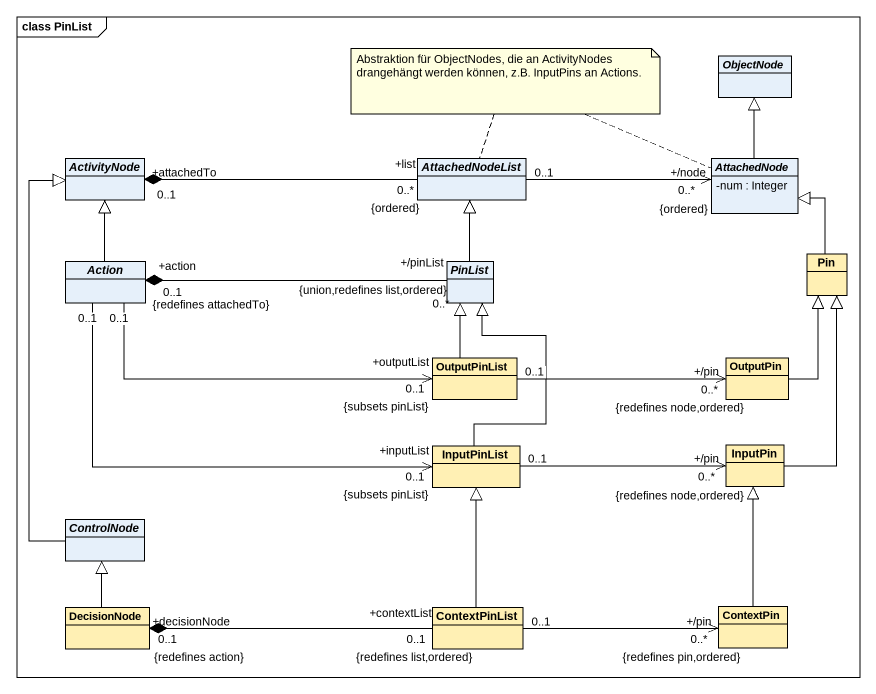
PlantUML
@startuml
mainframe class PinList
hide circle
hide empty members
skinparam classAttributeIconSize 0
abstract class ObjectNode
abstract class ActivityNode
abstract class AttachedNodeList
abstract class AttachedNode {
  -num : Integer
}
abstract class "Action" as Action_
abstract class PinList
class Pin #FFF0B4
class OutputPinList #FFF0B4
class OutputPin #FFF0B4
class InputPinList #FFF0B4
class InputPin #FFF0B4
abstract class ControlNode
class DecisionNode #FFF0B4
class ContextPinList #FFF0B4
class ContextPin #FFF0B4
ActivityNode "+attachedTo\n0..1" *-right- "+list\n0..*\n{ordered}" AttachedNodeList
AttachedNodeList "0..1" -right-> "+/node\n0..*\n{ordered}" AttachedNode
AttachedNode -up-|> ObjectNode
Action_ -up-|> ActivityNode
Action_ "+action\n0..1\n{redefines attachedTo}" *-right- "+/pinList\n0..*\n{union,redefines list,ordered}" PinList
Action_ "0..1" -right-> "+outputList\n0..1\n{subsets pinList}" OutputPinList
Action_ "0..1" -right-> "+inputList\n0..1\n{subsets pinList}" InputPinList
PinList -up-|> AttachedNodeList
Pin -up-|> AttachedNode
OutputPinList -up-|> PinList
OutputPinList "0..1" -right-> "+/pin\n0..*\n{redefines node,ordered}" OutputPin
OutputPin -up-|> Pin
InputPinList -up-|> PinList
InputPinList "0..1" -right-> "+/pin\n0..*\n{redefines node,ordered}" InputPin
InputPin -up-|> Pin
ControlNode -up-|> ActivityNode
DecisionNode -up-|> ControlNode
DecisionNode "+decisionNode\n0..1\n{redefines action}" *-right- "+contextList\n0..1\n{redefines list,ordered}" ContextPinList
ContextPinList -up-|> InputPinList
ContextPinList "0..1" -right-> "+/pin\n0..*\n{redefines pin,ordered}" ContextPin
ContextPin -up-|> InputPin
note as N1
  Abstraktion für ObjectNodes, die an ActivityNodes drangehängt werden können, z.B. InputPins an Actions.
end note
N1 .. AttachedNodeList
N1 .. AttachedNode
@enduml
